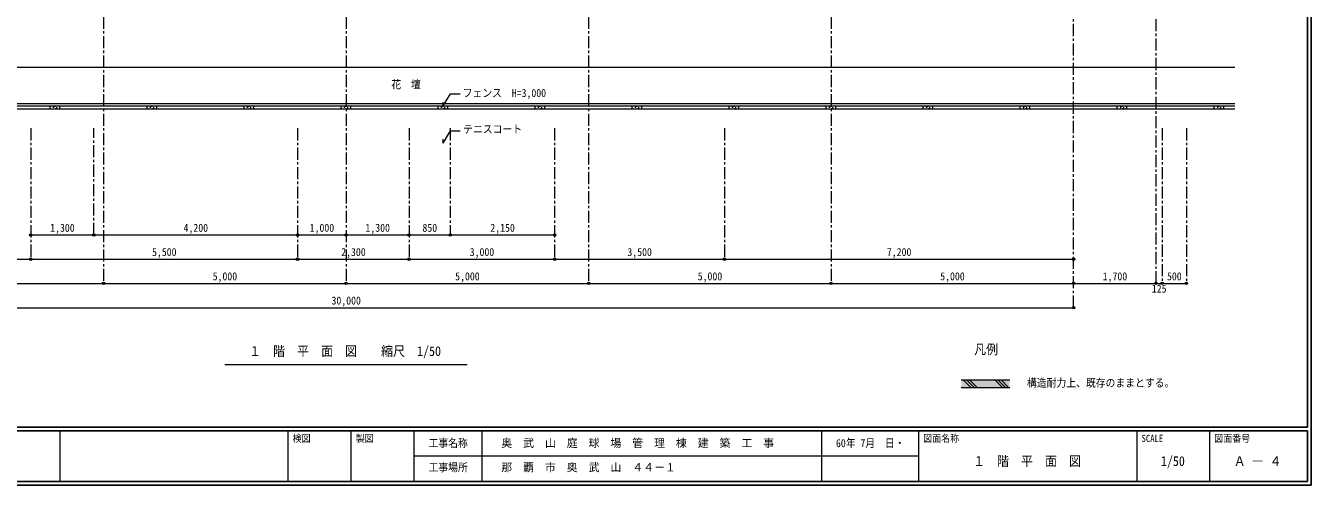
# Model space of a CAD drawing. Units: millimetres at full size, sheet at 1:50. Extents: x -19525 to 20275, y -14100 to 14100.
# Drawn here: x -6229 to 20275, y -14100 to -4624 of the extents above; entities that cross this region are included whole.
import ezdxf
from ezdxf.enums import TextEntityAlignment as Align

# ---------------------------------------------------------------- set-up
doc = ezdxf.new("R2010")
doc.units = ezdxf.units.MM
doc.header["$LTSCALE"] = 50
doc.header["$PDMODE"] = 32
doc.header["$PDSIZE"] = 50
doc.linetypes.add('CHAIN1', pattern=[8, 5, -1, 1, -1])
doc.linetypes.add('DASHED1', pattern=[1.8, 1.2, -0.6])
for name, color, linetype, lineweight in [('0-0_基準線･符号', 7, 'CHAIN1', 9), ('0-2_寸法線･文字', 7, 'Continuous', 9), ('0-3_躯体', 3, 'Continuous', 18), ('0-6_文字', 3, 'Continuous', 18), ('0-A_仕上(細)', 4, 'Continuous', 9), ('0-E_ハッチ', 4, 'Continuous', 9), ('0-F_その他', 4, 'Continuous', 9), ('F-8_F-8ﾚｲﾔ', 5, 'Continuous', 25)]:
    doc.layers.add(name, color=color, linetype=linetype, lineweight=lineweight)
doc.layers.add('F-6_F-6ﾚｲﾔ', color=2, linetype='Continuous')
doc.styles.add('ＭＳ ゴシック', font='')
doc.styles.get('ＭＳ ゴシック').set_extended_font_data('MS Gothic')

msp = doc.modelspace()

# ---------------------------------------------------------------- linework, layer by layer
at = {"layer": '0-0_基準線･符号'}
for p, q in [((15375, -10437.5), (15375, 12062.5)), ((-4625, 11562.5), (-4625, -9937.5)), ((375, 11562.5), (375, -9937.5)), ((5375, 11562.5), (5375, -9937.5)), ((10375, 11562.5), (10375, -9937.5)), ((17075, -9937.5), (17075, 11562.5)), ((-6125, -6737.5), (-6125, -9437.5)), ((-625, -6737.5), (-625, -9437.5)), ((1675, -6737.5), (1675, -9437.5)), ((4675, -6737.5), (4675, -9437.5)), ((8175, -6737.5), (8175, -9437.5)), ((17200, -6737.5), (17200, -9937.5)), ((17700, -6737.5), (17700, -9937.5))]:
    msp.add_line(p, q, dxfattribs=at)
at = {"layer": '0-2_寸法線･文字', "linetype": 'CHAIN1'}
for p, q in [((-4825, -8937.5), (-4825, -6737.5)), ((2525, -6737.5), (2525, -8937.5))]:
    msp.add_line(p, q, dxfattribs=at)
at = {"layer": '0-2_寸法線･文字'}
for p, q in [((-6125, -8937.5), (-4825, -8937.5)), ((-4825, -8937.5), (-625, -8937.5)), ((-625, -8937.5), (375, -8937.5)), ((375, -8937.5), (1675, -8937.5)), ((1675, -8937.5), (2525, -8937.5)), ((2525, -8937.5), (4675, -8937.5)), ((-8125, -9437.5), (-6125, -9437.5)), ((-6125, -9437.5), (-625, -9437.5)), ((-625, -9437.5), (1675, -9437.5)), ((1675, -9437.5), (4675, -9437.5)), ((4675, -9437.5), (8175, -9437.5)), ((8175, -9437.5), (15375, -9437.5)), ((-9625, -9937.5), (-4625, -9937.5)), ((-4625, -9937.5), (375, -9937.5)), ((375, -9937.5), (5375, -9937.5)), ((5375, -9937.5), (10375, -9937.5)), ((10375, -9937.5), (15375, -9937.5)), ((15375, -9937.5), (17075, -9937.5)), ((17075, -9937.5), (17200, -9937.5)), ((17200, -9937.5), (17700, -9937.5)), ((-14625, -10437.5), (15375, -10437.5))]:
    msp.add_line(p, q, dxfattribs=at)
at = {"layer": '0-2_寸法線･文字', "color": 6}
for p in [(-6125, -8937.5), (-4825, -8937.5), (-625, -8937.5), (375, -8937.5), (1675, -8937.5), (2525, -8937.5), (4675, -8937.5), (-6125, -9437.5), (-625, -9437.5), (1675, -9437.5), (4675, -9437.5), (8175, -9437.5), (15375, -9437.5), (-4625, -9937.5), (375, -9937.5), (5375, -9937.5), (10375, -9937.5), (15375, -9937.5), (17075, -9937.5), (17200, -9937.5), (17700, -9937.5), (15375, -10437.5)]:
    msp.add_point(p, dxfattribs=at)
at = {"layer": '0-3_躯体'}
for p, q in [((14057.35, -11935.45), (13057.35, -11935.45)), ((13057.35, -12085.45), (14057.35, -12085.45))]:
    msp.add_line(p, q, dxfattribs=at)
at = {"layer": '0-6_文字', "color": 4, "lineweight": 9}
for p, q in [((2380.75, -6278.91), (2525.52, -6028.15)), ((2525.52, -6028.15), (2728.9, -6028.15)), ((2380.75, -6278.91), (2380.75, -6199.35)), ((2380.75, -7042.1), (2525.52, -6791.34)), ((2525.52, -6791.34), (2728.9, -6791.34)), ((2380.75, -7042.1), (2380.75, -6962.54))]:
    msp.add_line(p, q, dxfattribs=at)
at = {"layer": '0-6_文字'}
msp.add_line((-2125, -11607.68), (2875, -11607.68), dxfattribs=at)
at = {"layer": '0-A_仕上(細)'}
for p, q in [((18700, -6282.5), (-17950, -6282.5)), ((18700, -6342.5), (-17950, -6342.5)), ((-5725, -6342.5), (-5725, -6282.5)), ((-5525, -6342.5), (-5525, -6282.5)), ((-3725, -6342.5), (-3725, -6282.5)), ((-3525, -6342.5), (-3525, -6282.5)), ((-1725, -6342.5), (-1725, -6282.5)), ((-1525, -6342.5), (-1525, -6282.5)), ((275, -6342.5), (275, -6282.5)), ((475, -6342.5), (475, -6282.5)), ((2275, -6342.5), (2275, -6282.5)), ((2475, -6342.5), (2475, -6282.5)), ((4275, -6342.5), (4275, -6282.5)), ((4475, -6342.5), (4475, -6282.5)), ((6275, -6342.5), (6275, -6282.5)), ((6475, -6342.5), (6475, -6282.5)), ((8275, -6342.5), (8275, -6282.5)), ((8475, -6342.5), (8475, -6282.5)), ((10275, -6342.5), (10275, -6282.5)), ((10475, -6342.5), (10475, -6282.5)), ((12275, -6342.5), (12275, -6282.5)), ((12475, -6342.5), (12475, -6282.5)), ((14275, -6342.5), (14275, -6282.5)), ((14475, -6342.5), (14475, -6282.5)), ((16275, -6342.5), (16275, -6282.5)), ((16475, -6342.5), (16475, -6282.5)), ((18275, -6342.5), (18275, -6282.5)), ((18475, -6342.5), (18475, -6282.5))]:
    msp.add_line(p, q, dxfattribs=at)
at = {"layer": '0-A_仕上(細)', "linetype": 'DASHED1'}
for centre in [(-5625, -6312.5), (-3625, -6312.5), (-1625, -6312.5), (375, -6312.5), (2375, -6312.5), (4375, -6312.5), (6375, -6312.5), (8375, -6312.5), (10375, -6312.5), (12375, -6312.5), (14375, -6312.5), (16375, -6312.5), (18375, -6312.5)]:
    msp.add_circle(centre, 30, dxfattribs=at)
at = {"layer": '0-E_ハッチ'}
for p, q in [((13108.21, -11935.45), (13258.21, -12085.45)), ((13171.85, -11935.45), (13321.85, -12085.45)), ((13235.49, -11935.45), (13385.49, -12085.45)), ((13757.73, -11935.45), (13907.73, -12085.45)), ((13821.37, -11935.45), (13971.37, -12085.45)), ((13885.01, -11935.45), (14035.01, -12085.45))]:
    msp.add_line(p, q, dxfattribs=at)
at = {"layer": '0-F_その他', "color": 7}
for p, q in [((18700, -5487.5), (-17950, -5487.5)), ((18700, -6237.5), (-17950, -6237.5))]:
    msp.add_line(p, q, dxfattribs=at)
at = {"layer": '0-F_その他', "color": 253}
msp.add_solid([(13057.35, -11935.45), (14057.35, -11935.45), (13057.35, -12085.45), (14057.35, -12085.45)], dxfattribs=at)
at = {"layer": 'F-8_F-8ﾚｲﾔ'}
for p, q in [((20275, 14100), (20275, -14100)), ((20200, 14025), (20200, -12900)), ((20200, -12900), (-19450, -12900)), ((20200, -12975), (-19450, -12975)), ((20200, -12975), (20200, -14025)), ((20200, -14025), (-19450, -14025)), ((20275, -14100), (-19525, -14100))]:
    msp.add_line(p, q, dxfattribs=at)
at = {"layer": 'F-8_F-8ﾚｲﾔ', "color": 7, "lineweight": 9}
for p, q in [((-5525, -12975), (-5525, -14025)), ((-825, -12975), (-825, -14025)), ((475, -12975), (475, -14025)), ((1775, -12975), (1775, -14025)), ((10175, -12975), (10175, -14025)), ((12175, -12975), (12175, -14025)), ((16675, -12975), (16675, -14025)), ((18175, -12975), (18175, -14025)), ((3175, -13000), (3175, -14025)), ((12175, -13500), (1775, -13500))]:
    msp.add_line(p, q, dxfattribs=at)

# ---------------------------------------------------------------- texts
at = {"layer": '0-2_寸法線･文字', "color": 2, "style": 'ＭＳ ゴシック', "width": 0.9}
for s, p in [('1,300', (-5725, -8922.5)), ('4,200', (-2975, -8922.5)), ('1,000', (-375, -8922.5)), ('1,300', (775, -8922.5)), ('850', (1950, -8922.5)), ('2,150', (3350, -8922.5)), ('5,500', (-3625, -9422.5)), ('2,300', (275, -9422.5)), ('3,000', (2925, -9422.5)), ('3,500', (6175, -9422.5)), ('7,200', (11525, -9422.5)), ('5,000', (-2375, -9922.5)), ('5,000', (2625, -9922.5)), ('5,000', (7625, -9922.5)), ('5,000', (12625, -9922.5)), ('1,700', (15975, -9922.5)), ('500', (17300, -9922.5)), ('125', (16987.5, -10177.5)), ('30,000', (75, -10422.5))]:
    msp.add_text(s, height=165, dxfattribs=at).set_placement(p, align=Align.BOTTOM_LEFT)
at = {"layer": '0-6_文字', "color": 2, "style": 'ＭＳ ゴシック', "width": 0.9}
for s, height, p in [('花\u3000壇', 165, (1308.42, -5966.68)), ('フェンス\u3000H=3,000', 165, (2779.12, -6143.07)), ('テニスコート', 165, (2789.16, -6888.37)), ('１\u3000階\u3000平\u3000面\u3000図\u3000\u3000縮尺\u30001/50', 201.6, (-1625, -11495.18)), ('凡例', 201.6, (13322.13, -11458.4)), ('構造耐力上、既存のままとする。', 165, (14413.24, -12119.75))]:
    msp.add_text(s, height=height, dxfattribs=at).set_placement(p, align=Align.BOTTOM_LEFT)
at = {"layer": 'F-6_F-6ﾚｲﾔ', "color": 3, "style": 'ＭＳ ゴシック', "width": 0.9}
for s, p in [('検図', (-725, -13250)), ('製図', (575, -13250)), ('図面名称', (12275, -13250)), ('SCALE', (16775, -13250)), ('図面番号', (18275, -13250))]:
    msp.add_text(s, height=146.6, dxfattribs=at).set_placement(p, align=Align.BOTTOM_LEFT)
at = {"layer": 'F-6_F-6ﾚｲﾔ', "style": 'ＭＳ ゴシック', "width": 0.9}
for s, height, p in [('工事名称', 165, (2075, -13362.5)), ('60年 7月  日・', 165, (10475, -13362.5)), ('１\u3000階\u3000平\u3000面\u3000図', 201.6, (13300, -13762.5)), ('1/50', 201.6, (17175, -13762.5)), ('Ａ ― ４', 201.6, (18675, -13762.5)), ('工事場所', 165, (2075, -13862.5))]:
    msp.add_text(s, height=height, dxfattribs=at).set_placement(p, align=Align.BOTTOM_LEFT)
at = {"layer": 'F-6_F-6ﾚｲﾔ', "style": 'ＭＳ ゴシック'}
for s, p in [('奥\u3000武\u3000山\u3000庭\u3000球\u3000場\u3000管\u3000理\u3000棟\u3000建\u3000築\u3000工\u3000事', (3575, -13362.5)), ('那\u3000覇\u3000市\u3000奥\u3000武\u3000山\u3000４４－１', (3575, -13862.5))]:
    msp.add_text(s, height=165, dxfattribs=at).set_placement(p, align=Align.BOTTOM_LEFT)

doc.saveas('drawing.dxf')
